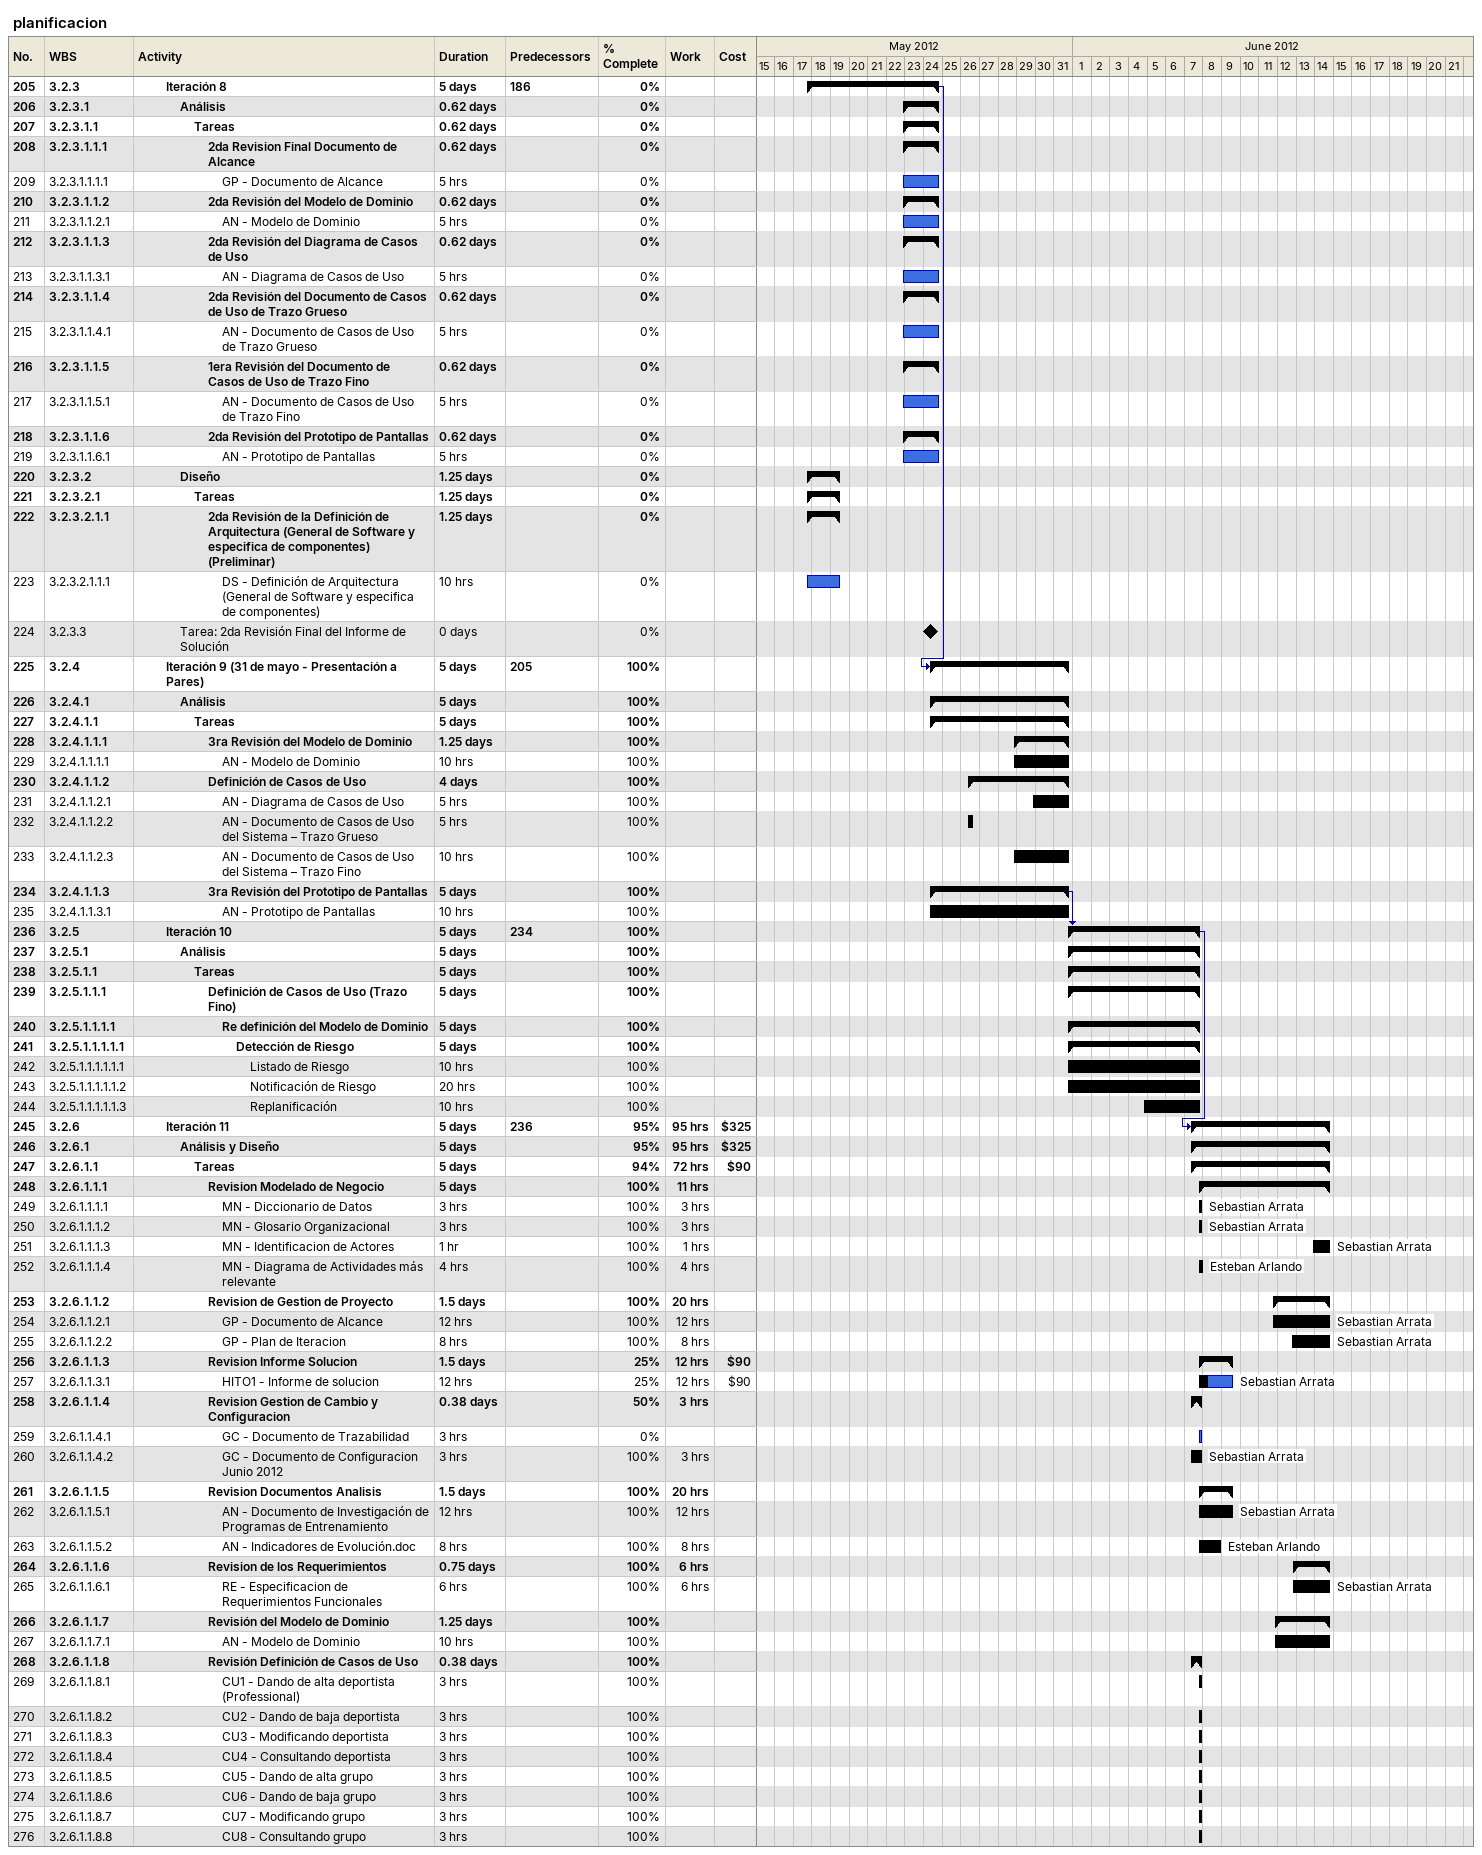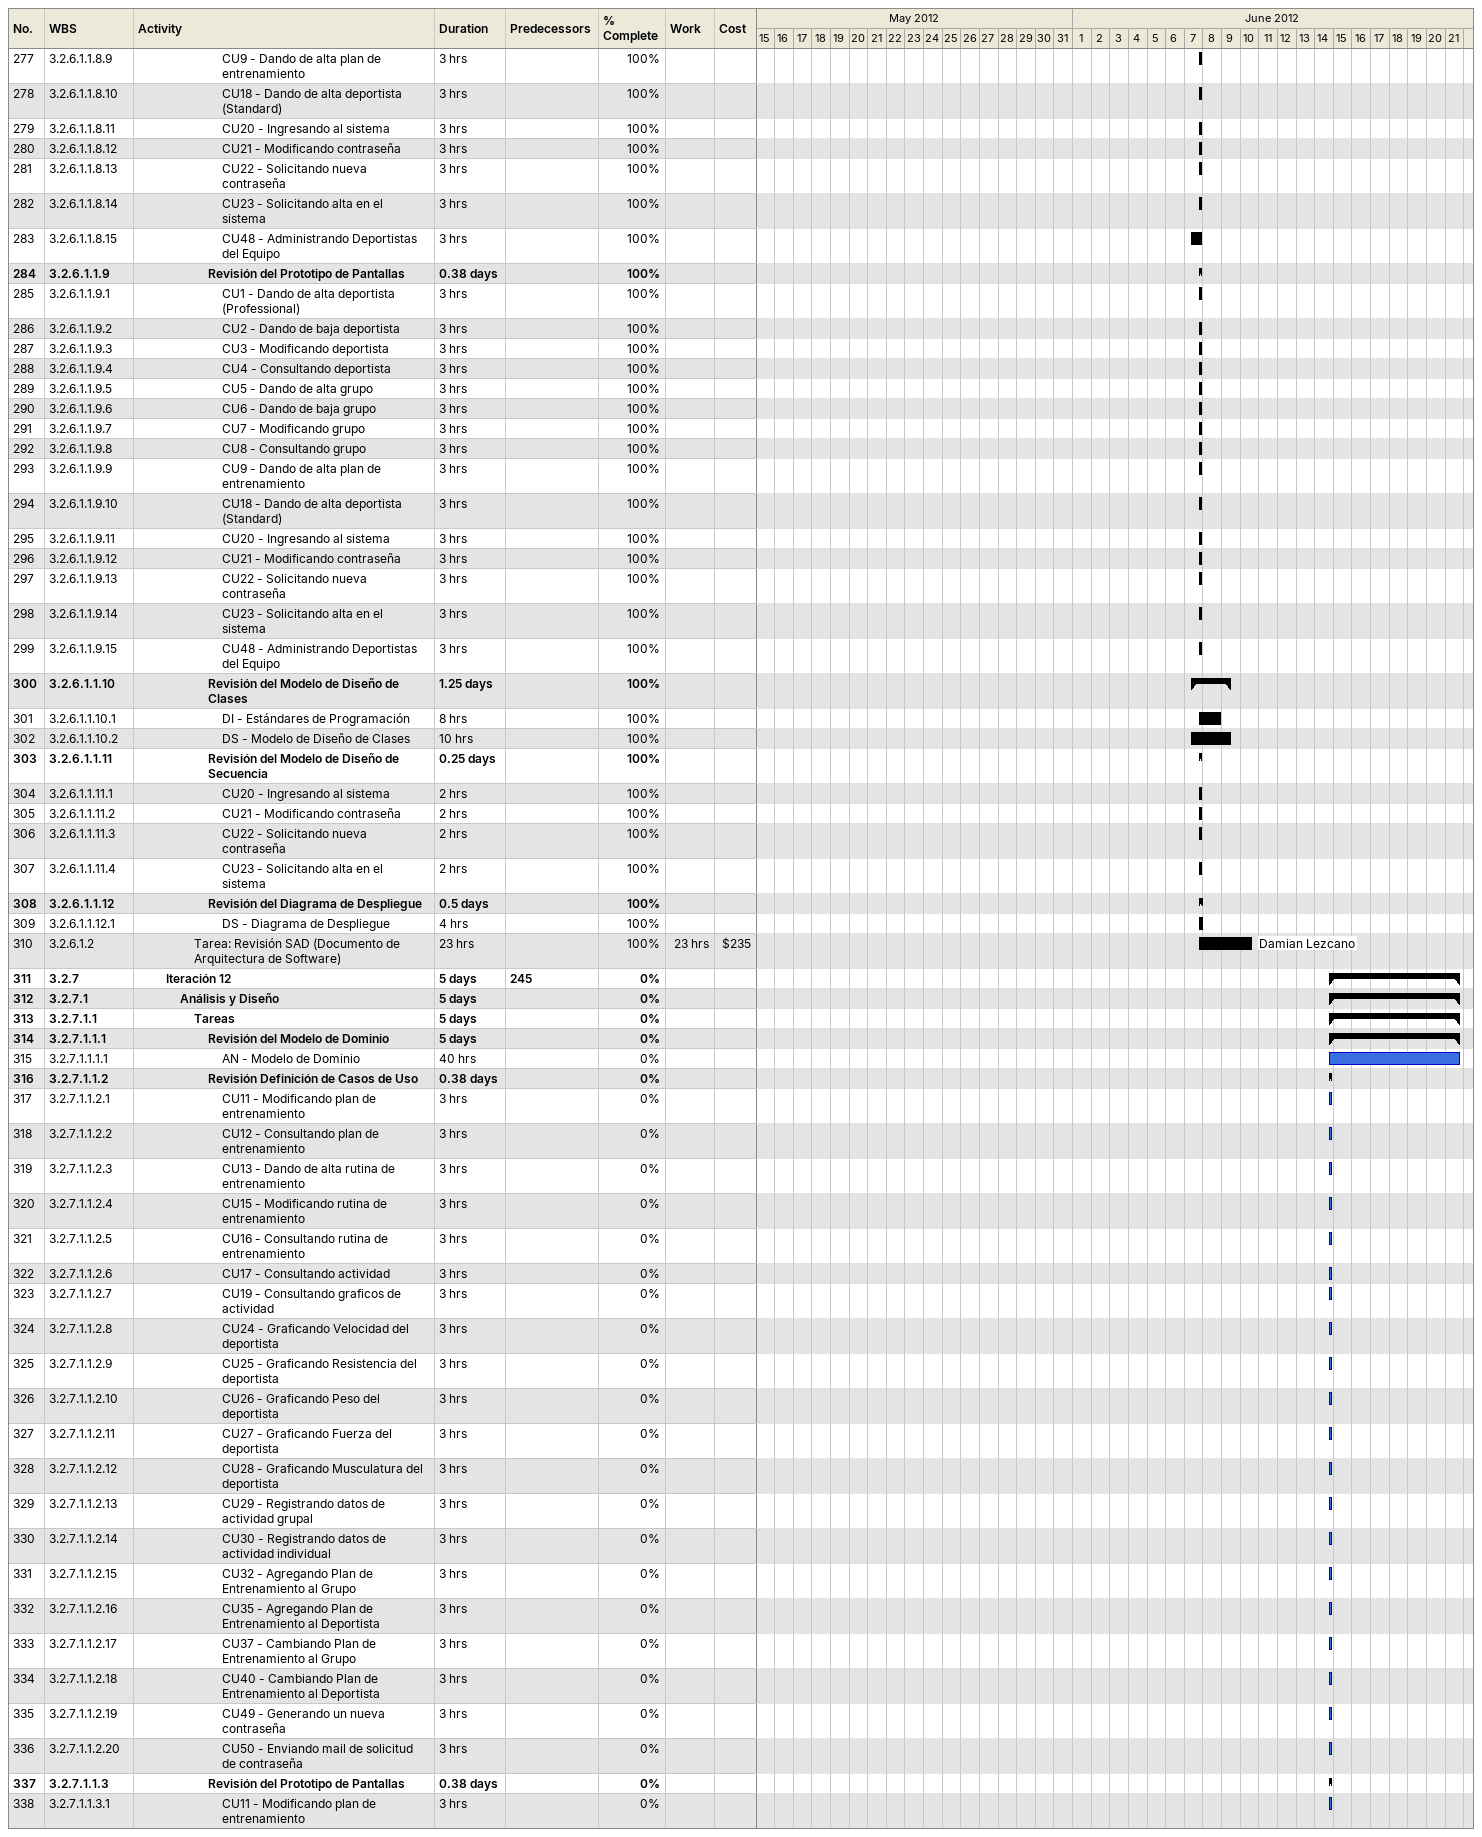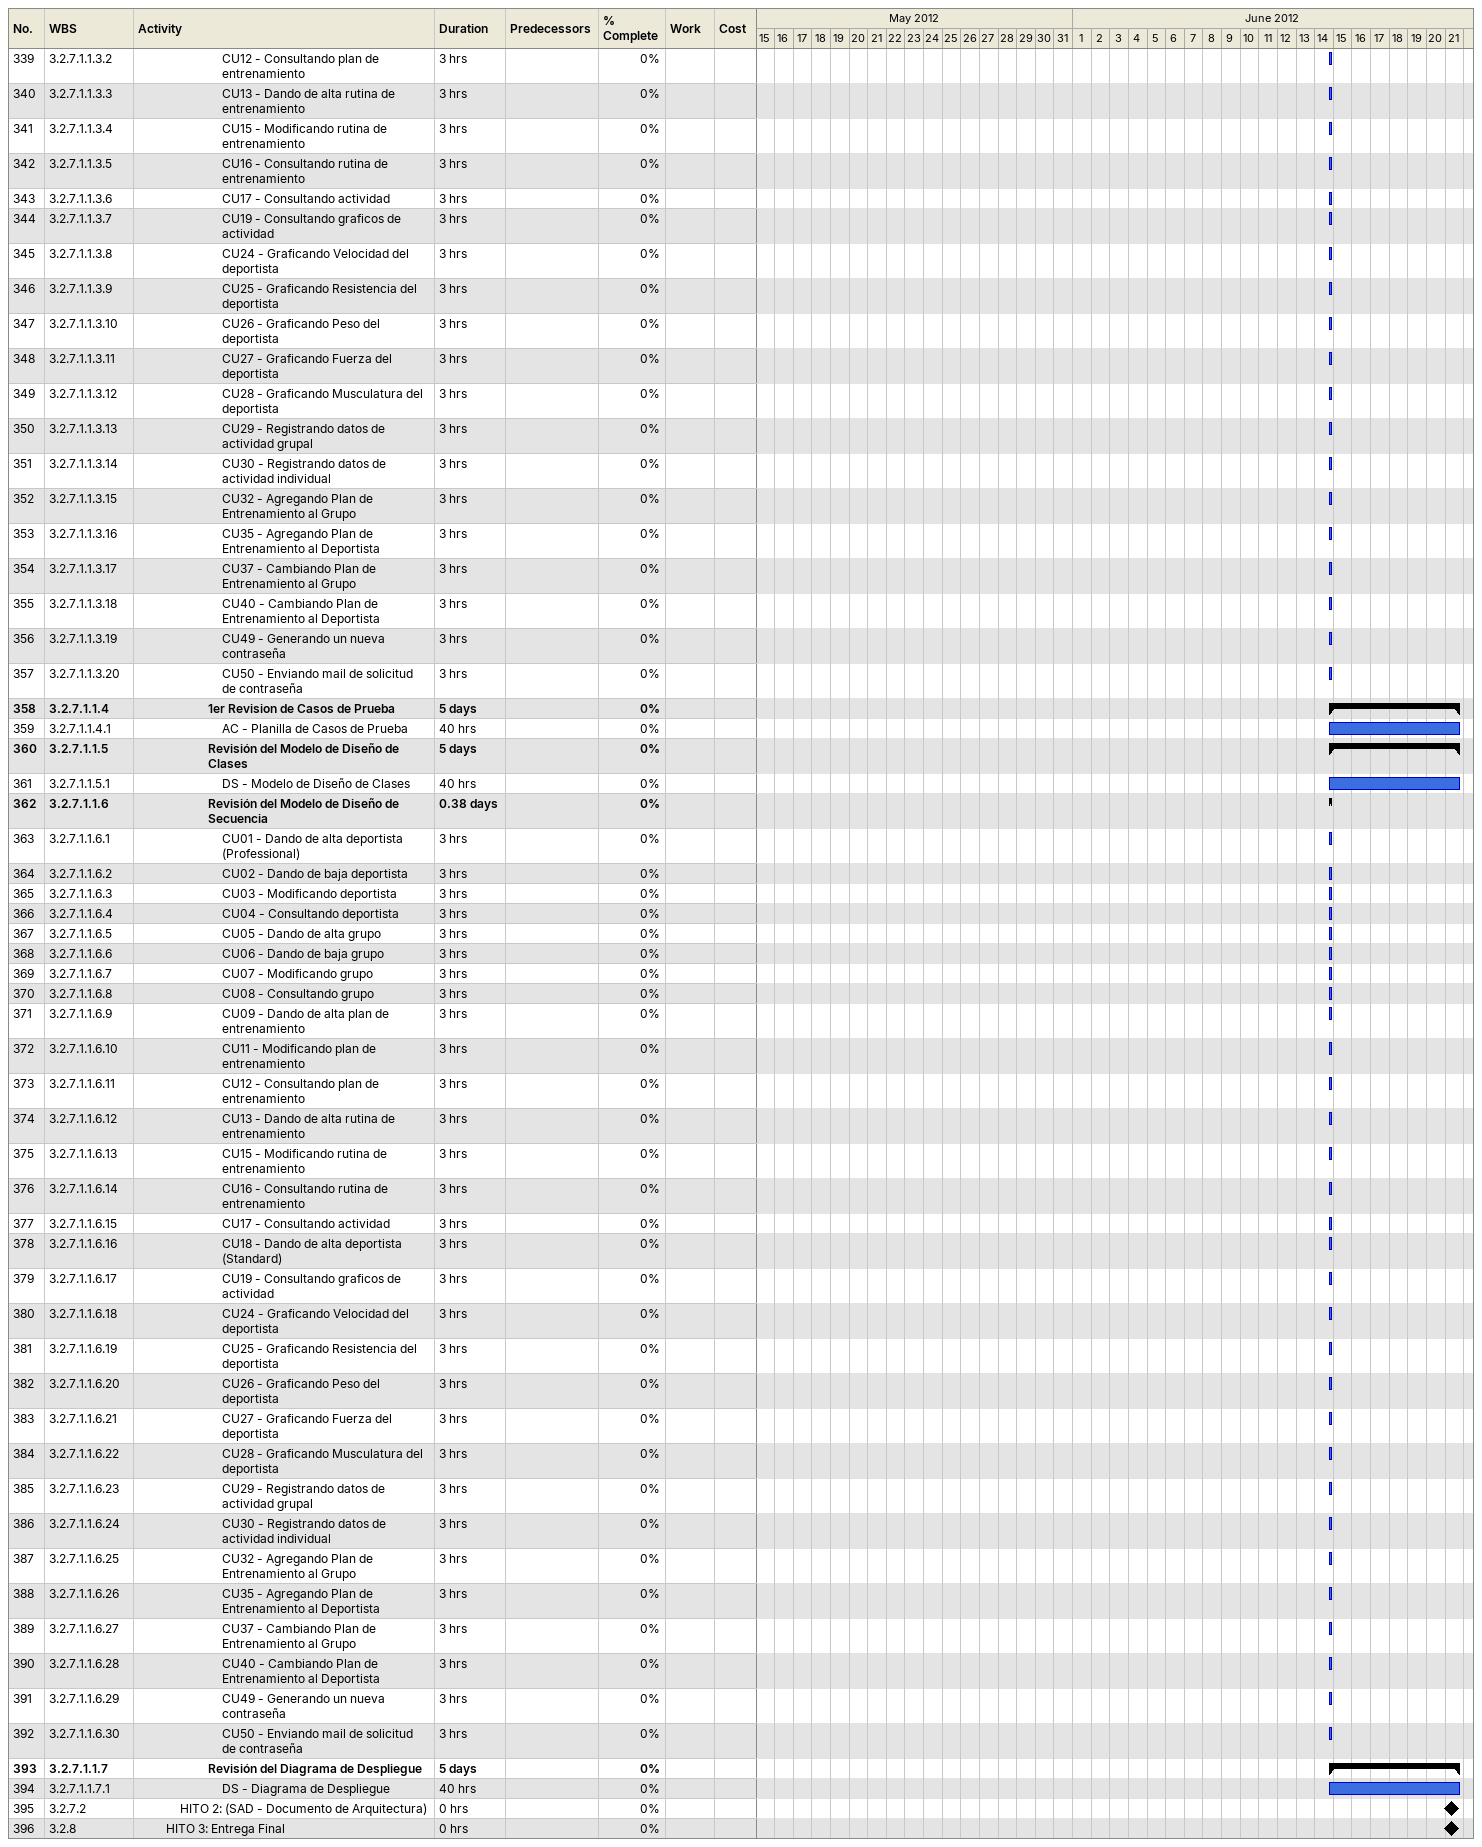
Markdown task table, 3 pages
planificacion

| ID | WBS | Task | Duration | Start | Finish | Predecessors | Resources | % complete | Work (h) | Cost ($) |
|---|---|---|---|---|---|---|---|---|---|---|
| 205 | 3.2.3 | **Iteración 8** | 5d | 2012-05-17 | 2012-05-24 | 186 |  | 0 |  |  |
| 206 | 3.2.3.1 | **Análisis** | 0.62d | 2012-05-22 | 2012-05-24 |  |  | 0 |  |  |
| 207 | 3.2.3.1.1 | **Tareas** | 0.62d | 2012-05-22 | 2012-05-24 |  |  | 0 |  |  |
| 208 | 3.2.3.1.1.1 | **2da Revision Final Documento de Alcance** | 0.62d | 2012-05-22 | 2012-05-24 |  |  | 0 |  |  |
| 209 | 3.2.3.1.1.1.1 | GP - Documento de Alcance | 5h | 2012-05-22 | 2012-05-24 |  |  | 0 |  |  |
| 210 | 3.2.3.1.1.2 | **2da Revisión del Modelo de Dominio** | 0.62d | 2012-05-22 | 2012-05-24 |  |  | 0 |  |  |
| 211 | 3.2.3.1.1.2.1 | AN - Modelo de Dominio | 5h | 2012-05-22 | 2012-05-24 |  |  | 0 |  |  |
| 212 | 3.2.3.1.1.3 | **2da Revisión del Diagrama de Casos de Uso** | 0.62d | 2012-05-22 | 2012-05-24 |  |  | 0 |  |  |
| 213 | 3.2.3.1.1.3.1 | AN - Diagrama de Casos de Uso | 5h | 2012-05-22 | 2012-05-24 |  |  | 0 |  |  |
| 214 | 3.2.3.1.1.4 | **2da Revisión del Documento de Casos de Uso de Trazo Grueso** | 0.62d | 2012-05-22 | 2012-05-24 |  |  | 0 |  |  |
| 215 | 3.2.3.1.1.4.1 | AN - Documento de Casos de Uso de Trazo Grueso | 5h | 2012-05-22 | 2012-05-24 |  |  | 0 |  |  |
| 216 | 3.2.3.1.1.5 | **1era Revisión del Documento de Casos de Uso de Trazo Fino** | 0.62d | 2012-05-22 | 2012-05-24 |  |  | 0 |  |  |
| 217 | 3.2.3.1.1.5.1 | AN - Documento de Casos de Uso de Trazo Fino | 5h | 2012-05-22 | 2012-05-24 |  |  | 0 |  |  |
| 218 | 3.2.3.1.1.6 | **2da Revisión del Prototipo de Pantallas** | 0.62d | 2012-05-22 | 2012-05-24 |  |  | 0 |  |  |
| 219 | 3.2.3.1.1.6.1 | AN - Prototipo de Pantallas | 5h | 2012-05-22 | 2012-05-24 |  |  | 0 |  |  |
| 220 | 3.2.3.2 | **Diseño** | 1.25d | 2012-05-17 | 2012-05-19 |  |  | 0 |  |  |
| 221 | 3.2.3.2.1 | **Tareas** | 1.25d | 2012-05-17 | 2012-05-19 |  |  | 0 |  |  |
| 222 | 3.2.3.2.1.1 | **2da Revisión de la Definición de Arquitectura (General de Software y especifica de componentes) (Preliminar)** | 1.25d | 2012-05-17 | 2012-05-19 |  |  | 0 |  |  |
| 223 | 3.2.3.2.1.1.1 | DS - Definición de Arquitectura (General de Software y especifica de componentes) | 10h | 2012-05-17 | 2012-05-19 |  |  | 0 |  |  |
| 224 | 3.2.3.3 | Tarea: 2da Revisión Final del Informe de Solución | 0d | 2012-05-24 | 2012-05-24 |  |  | 0 |  |  |
| 225 | 3.2.4 | **Iteración 9 (31 de mayo - Presentación a Pares)** | 5d | 2012-05-24 | 2012-05-31 | 205 |  | 100 |  |  |
| 226 | 3.2.4.1 | **Análisis** | 5d | 2012-05-24 | 2012-05-31 |  |  | 100 |  |  |
| 227 | 3.2.4.1.1 | **Tareas** | 5d | 2012-05-24 | 2012-05-31 |  |  | 100 |  |  |
| 228 | 3.2.4.1.1.1 | **3ra Revisión del Modelo de Dominio** | 1.25d | 2012-05-28 | 2012-05-31 |  |  | 100 |  |  |
| 229 | 3.2.4.1.1.1.1 | AN - Modelo de Dominio | 10h | 2012-05-28 | 2012-05-31 |  |  | 100 |  |  |
| 230 | 3.2.4.1.1.2 | **Definición de Casos de Uso** | 4d | 2012-05-26 | 2012-05-31 |  |  | 100 |  |  |
| 231 | 3.2.4.1.1.2.1 | AN - Diagrama de Casos de Uso | 5h | 2012-05-29 | 2012-05-31 |  |  | 100 |  |  |
| 232 | 3.2.4.1.1.2.2 | AN - Documento de Casos de Uso del Sistema – Trazo Grueso | 5h | 2012-05-26 | 2012-05-26 |  |  | 100 |  |  |
| 233 | 3.2.4.1.1.2.3 | AN - Documento de Casos de Uso del Sistema – Trazo Fino | 10h | 2012-05-28 | 2012-05-31 |  |  | 100 |  |  |
| 234 | 3.2.4.1.1.3 | **3ra Revisión del Prototipo de Pantallas** | 5d | 2012-05-24 | 2012-05-31 |  |  | 100 |  |  |
| 235 | 3.2.4.1.1.3.1 | AN - Prototipo de Pantallas | 10h | 2012-05-24 | 2012-05-31 |  |  | 100 |  |  |
| 236 | 3.2.5 | **Iteración 10** | 5d | 2012-05-31 | 2012-06-07 | 234 |  | 100 |  |  |
| 237 | 3.2.5.1 | **Análisis** | 5d | 2012-05-31 | 2012-06-07 |  |  | 100 |  |  |
| 238 | 3.2.5.1.1 | **Tareas** | 5d | 2012-05-31 | 2012-06-07 |  |  | 100 |  |  |
| 239 | 3.2.5.1.1.1 | **Definición de Casos de Uso (Trazo Fino)** | 5d | 2012-05-31 | 2012-06-07 |  |  | 100 |  |  |
| 240 | 3.2.5.1.1.1.1 | **Re definición del Modelo de Dominio** | 5d | 2012-05-31 | 2012-06-07 |  |  | 100 |  |  |
| 241 | 3.2.5.1.1.1.1.1 | **Detección de Riesgo** | 5d | 2012-05-31 | 2012-06-07 |  |  | 100 |  |  |
| 242 | 3.2.5.1.1.1.1.1.1 | Listado de Riesgo | 10h | 2012-05-31 | 2012-06-07 |  |  | 100 |  |  |
| 243 | 3.2.5.1.1.1.1.1.2 | Notificación de Riesgo | 20h | 2012-05-31 | 2012-06-07 |  |  | 100 |  |  |
| 244 | 3.2.5.1.1.1.1.1.3 | Replanificación | 10h | 2012-06-04 | 2012-06-07 |  |  | 100 |  |  |
| 245 | 3.2.6 | **Iteración 11** | 5d | 2012-06-07 | 2012-06-14 | 236 |  | 95 | 95 | 325 |
| 246 | 3.2.6.1 | **Análisis y Diseño** | 5d | 2012-06-07 | 2012-06-14 |  |  | 95 | 95 | 325 |
| 247 | 3.2.6.1.1 | **Tareas** | 5d | 2012-06-07 | 2012-06-14 |  |  | 94 | 72 | 90 |
| 248 | 3.2.6.1.1.1 | **Revision Modelado de Negocio** | 5d | 2012-06-07 | 2012-06-14 |  |  | 100 | 11 |  |
| 249 | 3.2.6.1.1.1.1 | MN - Diccionario de Datos | 3h | 2012-06-07 | 2012-06-07 |  | Sebastian Arrata | 100 | 3 |  |
| 250 | 3.2.6.1.1.1.2 | MN - Glosario Organizacional | 3h | 2012-06-07 | 2012-06-07 |  | Sebastian Arrata | 100 | 3 |  |
| 251 | 3.2.6.1.1.1.3 | MN - Identificacion de Actores | 1h | 2012-06-13 | 2012-06-14 |  | Sebastian Arrata | 100 | 1 |  |
| 252 | 3.2.6.1.1.1.4 | MN - Diagrama de Actividades más relevante | 4h | 2012-06-07 | 2012-06-07 |  | Esteban Arlando | 100 | 4 |  |
| 253 | 3.2.6.1.1.2 | **Revision de Gestion de Proyecto** | 1.5d | 2012-06-11 | 2012-06-14 |  |  | 100 | 20 |  |
| 254 | 3.2.6.1.1.2.1 | GP - Documento de Alcance | 12h | 2012-06-11 | 2012-06-14 |  | Sebastian Arrata | 100 | 12 |  |
| 255 | 3.2.6.1.1.2.2 | GP - Plan de Iteracion | 8h | 2012-06-12 | 2012-06-14 |  | Sebastian Arrata | 100 | 8 |  |
| 256 | 3.2.6.1.1.3 | **Revision Informe Solucion** | 1.5d | 2012-06-07 | 2012-06-09 |  |  | 25 | 12 | 90 |
| 257 | 3.2.6.1.1.3.1 | HITO1 - Informe de solucion | 12h | 2012-06-07 | 2012-06-09 |  | Sebastian Arrata | 25 | 12 | 90 |
| 258 | 3.2.6.1.1.4 | **Revision Gestion de Cambio y Configuracion** | 0.38d | 2012-06-07 | 2012-06-07 |  |  | 50 | 3 |  |
| 259 | 3.2.6.1.1.4.1 | GC - Documento de Trazabilidad | 3h | 2012-06-07 | 2012-06-07 |  |  | 0 |  |  |
| 260 | 3.2.6.1.1.4.2 | GC - Documento de Configuracion Junio 2012 | 3h | 2012-06-07 | 2012-06-07 |  | Sebastian Arrata | 100 | 3 |  |
| 261 | 3.2.6.1.1.5 | **Revision Documentos Analisis** | 1.5d | 2012-06-07 | 2012-06-09 |  |  | 100 | 20 |  |
| 262 | 3.2.6.1.1.5.1 | AN - Documento de Investigación de Programas de Entrenamiento | 12h | 2012-06-07 | 2012-06-09 |  | Sebastian Arrata | 100 | 12 |  |
| 263 | 3.2.6.1.1.5.2 | AN - Indicadores de Evolución.doc | 8h | 2012-06-07 | 2012-06-08 |  | Esteban Arlando | 100 | 8 |  |
| 264 | 3.2.6.1.1.6 | **Revision de los Requerimientos** | 0.75d | 2012-06-12 | 2012-06-14 |  |  | 100 | 6 |  |
| 265 | 3.2.6.1.1.6.1 | RE - Especificacion de Requerimientos Funcionales | 6h | 2012-06-12 | 2012-06-14 |  | Sebastian Arrata | 100 | 6 |  |
| 266 | 3.2.6.1.1.7 | **Revisión del Modelo de Dominio** | 1.25d | 2012-06-11 | 2012-06-14 |  |  | 100 |  |  |
| 267 | 3.2.6.1.1.7.1 | AN - Modelo de Dominio | 10h | 2012-06-11 | 2012-06-14 |  |  | 100 |  |  |
| 268 | 3.2.6.1.1.8 | **Revisión Definición de Casos de Uso** | 0.38d | 2012-06-07 | 2012-06-07 |  |  | 100 |  |  |
| 269 | 3.2.6.1.1.8.1 | CU1 - Dando de alta deportista (Professional) | 3h | 2012-06-07 | 2012-06-07 |  |  | 100 |  |  |
| 270 | 3.2.6.1.1.8.2 | CU2 - Dando de baja deportista | 3h | 2012-06-07 | 2012-06-07 |  |  | 100 |  |  |
| 271 | 3.2.6.1.1.8.3 | CU3 - Modificando deportista | 3h | 2012-06-07 | 2012-06-07 |  |  | 100 |  |  |
| 272 | 3.2.6.1.1.8.4 | CU4 - Consultando deportista | 3h | 2012-06-07 | 2012-06-07 |  |  | 100 |  |  |
| 273 | 3.2.6.1.1.8.5 | CU5 - Dando de alta grupo | 3h | 2012-06-07 | 2012-06-07 |  |  | 100 |  |  |
| 274 | 3.2.6.1.1.8.6 | CU6 - Dando de baja grupo | 3h | 2012-06-07 | 2012-06-07 |  |  | 100 |  |  |
| 275 | 3.2.6.1.1.8.7 | CU7 - Modificando grupo | 3h | 2012-06-07 | 2012-06-07 |  |  | 100 |  |  |
| 276 | 3.2.6.1.1.8.8 | CU8 - Consultando grupo | 3h | 2012-06-07 | 2012-06-07 |  |  | 100 |  |  |
| 277 | 3.2.6.1.1.8.9 | CU9 - Dando de alta plan de entrenamiento | 3h | 2012-06-07 | 2012-06-07 |  |  | 100 |  |  |
| 278 | 3.2.6.1.1.8.10 | CU18 - Dando de alta deportista (Standard) | 3h | 2012-06-07 | 2012-06-07 |  |  | 100 |  |  |
| 279 | 3.2.6.1.1.8.11 | CU20 - Ingresando al sistema | 3h | 2012-06-07 | 2012-06-07 |  |  | 100 |  |  |
| 280 | 3.2.6.1.1.8.12 | CU21 - Modificando contraseña | 3h | 2012-06-07 | 2012-06-07 |  |  | 100 |  |  |
| 281 | 3.2.6.1.1.8.13 | CU22 - Solicitando nueva contraseña | 3h | 2012-06-07 | 2012-06-07 |  |  | 100 |  |  |
| 282 | 3.2.6.1.1.8.14 | CU23 - Solicitando alta en el sistema | 3h | 2012-06-07 | 2012-06-07 |  |  | 100 |  |  |
| 283 | 3.2.6.1.1.8.15 | CU48 - Administrando Deportistas del Equipo | 3h | 2012-06-07 | 2012-06-07 |  |  | 100 |  |  |
| 284 | 3.2.6.1.1.9 | **Revisión del Prototipo de Pantallas** | 0.38d | 2012-06-07 | 2012-06-07 |  |  | 100 |  |  |
| 285 | 3.2.6.1.1.9.1 | CU1 - Dando de alta deportista (Professional) | 3h | 2012-06-07 | 2012-06-07 |  |  | 100 |  |  |
| 286 | 3.2.6.1.1.9.2 | CU2 - Dando de baja deportista | 3h | 2012-06-07 | 2012-06-07 |  |  | 100 |  |  |
| 287 | 3.2.6.1.1.9.3 | CU3 - Modificando deportista | 3h | 2012-06-07 | 2012-06-07 |  |  | 100 |  |  |
| 288 | 3.2.6.1.1.9.4 | CU4 - Consultando deportista | 3h | 2012-06-07 | 2012-06-07 |  |  | 100 |  |  |
| 289 | 3.2.6.1.1.9.5 | CU5 - Dando de alta grupo | 3h | 2012-06-07 | 2012-06-07 |  |  | 100 |  |  |
| 290 | 3.2.6.1.1.9.6 | CU6 - Dando de baja grupo | 3h | 2012-06-07 | 2012-06-07 |  |  | 100 |  |  |
| 291 | 3.2.6.1.1.9.7 | CU7 - Modificando grupo | 3h | 2012-06-07 | 2012-06-07 |  |  | 100 |  |  |
| 292 | 3.2.6.1.1.9.8 | CU8 - Consultando grupo | 3h | 2012-06-07 | 2012-06-07 |  |  | 100 |  |  |
| 293 | 3.2.6.1.1.9.9 | CU9 - Dando de alta plan de entrenamiento | 3h | 2012-06-07 | 2012-06-07 |  |  | 100 |  |  |
| 294 | 3.2.6.1.1.9.10 | CU18 - Dando de alta deportista (Standard) | 3h | 2012-06-07 | 2012-06-07 |  |  | 100 |  |  |
| 295 | 3.2.6.1.1.9.11 | CU20 - Ingresando al sistema | 3h | 2012-06-07 | 2012-06-07 |  |  | 100 |  |  |
| 296 | 3.2.6.1.1.9.12 | CU21 - Modificando contraseña | 3h | 2012-06-07 | 2012-06-07 |  |  | 100 |  |  |
| 297 | 3.2.6.1.1.9.13 | CU22 - Solicitando nueva contraseña | 3h | 2012-06-07 | 2012-06-07 |  |  | 100 |  |  |
| 298 | 3.2.6.1.1.9.14 | CU23 - Solicitando alta en el sistema | 3h | 2012-06-07 | 2012-06-07 |  |  | 100 |  |  |
| 299 | 3.2.6.1.1.9.15 | CU48 - Administrando Deportistas del Equipo | 3h | 2012-06-07 | 2012-06-07 |  |  | 100 |  |  |
| 300 | 3.2.6.1.1.10 | **Revisión del Modelo de Diseño de Clases** | 1.25d | 2012-06-07 | 2012-06-09 |  |  | 100 |  |  |
| 301 | 3.2.6.1.1.10.1 | DI - Estándares de Programación | 8h | 2012-06-07 | 2012-06-08 |  |  | 100 |  |  |
| 302 | 3.2.6.1.1.10.2 | DS - Modelo de Diseño de Clases | 10h | 2012-06-07 | 2012-06-09 |  |  | 100 |  |  |
| 303 | 3.2.6.1.1.11 | **Revisión del Modelo de Diseño de Secuencia** | 0.25d | 2012-06-07 | 2012-06-07 |  |  | 100 |  |  |
| 304 | 3.2.6.1.1.11.1 | CU20 - Ingresando al sistema | 2h | 2012-06-07 | 2012-06-07 |  |  | 100 |  |  |
| 305 | 3.2.6.1.1.11.2 | CU21 - Modificando contraseña | 2h | 2012-06-07 | 2012-06-07 |  |  | 100 |  |  |
| 306 | 3.2.6.1.1.11.3 | CU22 - Solicitando nueva contraseña | 2h | 2012-06-07 | 2012-06-07 |  |  | 100 |  |  |
| 307 | 3.2.6.1.1.11.4 | CU23 - Solicitando alta en el sistema | 2h | 2012-06-07 | 2012-06-07 |  |  | 100 |  |  |
| 308 | 3.2.6.1.1.12 | **Revisión del Diagrama de Despliegue** | 0.5d | 2012-06-07 | 2012-06-07 |  |  | 100 |  |  |
| 309 | 3.2.6.1.1.12.1 | DS - Diagrama de Despliegue | 4h | 2012-06-07 | 2012-06-07 |  |  | 100 |  |  |
| 310 | 3.2.6.1.2 | Tarea: Revisión SAD (Documento de Arquitectura de Software) | 23h | 2012-06-07 | 2012-06-10 |  | Damian Lezcano | 100 | 23 | 235 |
| 311 | 3.2.7 | **Iteración 12** | 5d | 2012-06-14 | 2012-06-21 | 245 |  | 0 |  |  |
| 312 | 3.2.7.1 | **Análisis y Diseño** | 5d | 2012-06-14 | 2012-06-21 |  |  | 0 |  |  |
| 313 | 3.2.7.1.1 | **Tareas** | 5d | 2012-06-14 | 2012-06-21 |  |  | 0 |  |  |
| 314 | 3.2.7.1.1.1 | **Revisión del Modelo de Dominio** | 5d | 2012-06-14 | 2012-06-21 |  |  | 0 |  |  |
| 315 | 3.2.7.1.1.1.1 | AN - Modelo de Dominio | 40h | 2012-06-14 | 2012-06-21 |  |  | 0 |  |  |
| 316 | 3.2.7.1.1.2 | **Revisión Definición de Casos de Uso** | 0.38d | 2012-06-14 | 2012-06-14 |  |  | 0 |  |  |
| 317 | 3.2.7.1.1.2.1 | CU11 - Modificando plan de entrenamiento | 3h | 2012-06-14 | 2012-06-14 |  |  | 0 |  |  |
| 318 | 3.2.7.1.1.2.2 | CU12 - Consultando plan de entrenamiento | 3h | 2012-06-14 | 2012-06-14 |  |  | 0 |  |  |
| 319 | 3.2.7.1.1.2.3 | CU13 - Dando de alta rutina de entrenamiento | 3h | 2012-06-14 | 2012-06-14 |  |  | 0 |  |  |
| 320 | 3.2.7.1.1.2.4 | CU15 - Modificando rutina de entrenamiento | 3h | 2012-06-14 | 2012-06-14 |  |  | 0 |  |  |
| 321 | 3.2.7.1.1.2.5 | CU16 - Consultando rutina de entrenamiento | 3h | 2012-06-14 | 2012-06-14 |  |  | 0 |  |  |
| 322 | 3.2.7.1.1.2.6 | CU17 - Consultando actividad | 3h | 2012-06-14 | 2012-06-14 |  |  | 0 |  |  |
| 323 | 3.2.7.1.1.2.7 | CU19 - Consultando graficos de actividad | 3h | 2012-06-14 | 2012-06-14 |  |  | 0 |  |  |
| 324 | 3.2.7.1.1.2.8 | CU24 - Graficando Velocidad del deportista | 3h | 2012-06-14 | 2012-06-14 |  |  | 0 |  |  |
| 325 | 3.2.7.1.1.2.9 | CU25 - Graficando Resistencia del deportista | 3h | 2012-06-14 | 2012-06-14 |  |  | 0 |  |  |
| 326 | 3.2.7.1.1.2.10 | CU26 - Graficando Peso del deportista | 3h | 2012-06-14 | 2012-06-14 |  |  | 0 |  |  |
| 327 | 3.2.7.1.1.2.11 | CU27 - Graficando Fuerza del deportista | 3h | 2012-06-14 | 2012-06-14 |  |  | 0 |  |  |
| 328 | 3.2.7.1.1.2.12 | CU28 - Graficando Musculatura del deportista | 3h | 2012-06-14 | 2012-06-14 |  |  | 0 |  |  |
| 329 | 3.2.7.1.1.2.13 | CU29 - Registrando datos de actividad grupal | 3h | 2012-06-14 | 2012-06-14 |  |  | 0 |  |  |
| 330 | 3.2.7.1.1.2.14 | CU30 - Registrando datos de actividad individual | 3h | 2012-06-14 | 2012-06-14 |  |  | 0 |  |  |
| 331 | 3.2.7.1.1.2.15 | CU32 - Agregando Plan de Entrenamiento al Grupo | 3h | 2012-06-14 | 2012-06-14 |  |  | 0 |  |  |
| 332 | 3.2.7.1.1.2.16 | CU35 - Agregando Plan de Entrenamiento al Deportista | 3h | 2012-06-14 | 2012-06-14 |  |  | 0 |  |  |
| 333 | 3.2.7.1.1.2.17 | CU37 - Cambiando Plan de Entrenamiento al Grupo | 3h | 2012-06-14 | 2012-06-14 |  |  | 0 |  |  |
| 334 | 3.2.7.1.1.2.18 | CU40 - Cambiando Plan de Entrenamiento al Deportista | 3h | 2012-06-14 | 2012-06-14 |  |  | 0 |  |  |
| 335 | 3.2.7.1.1.2.19 | CU49 - Generando un nueva contraseña | 3h | 2012-06-14 | 2012-06-14 |  |  | 0 |  |  |
| 336 | 3.2.7.1.1.2.20 | CU50 - Enviando mail de solicitud de contraseña | 3h | 2012-06-14 | 2012-06-14 |  |  | 0 |  |  |
| 337 | 3.2.7.1.1.3 | **Revisión del Prototipo de Pantallas** | 0.38d | 2012-06-14 | 2012-06-14 |  |  | 0 |  |  |
| 338 | 3.2.7.1.1.3.1 | CU11 - Modificando plan de entrenamiento | 3h | 2012-06-14 | 2012-06-14 |  |  | 0 |  |  |
| 339 | 3.2.7.1.1.3.2 | CU12 - Consultando plan de entrenamiento | 3h | 2012-06-14 | 2012-06-14 |  |  | 0 |  |  |
| 340 | 3.2.7.1.1.3.3 | CU13 - Dando de alta rutina de entrenamiento | 3h | 2012-06-14 | 2012-06-14 |  |  | 0 |  |  |
| 341 | 3.2.7.1.1.3.4 | CU15 - Modificando rutina de entrenamiento | 3h | 2012-06-14 | 2012-06-14 |  |  | 0 |  |  |
| 342 | 3.2.7.1.1.3.5 | CU16 - Consultando rutina de entrenamiento | 3h | 2012-06-14 | 2012-06-14 |  |  | 0 |  |  |
| 343 | 3.2.7.1.1.3.6 | CU17 - Consultando actividad | 3h | 2012-06-14 | 2012-06-14 |  |  | 0 |  |  |
| 344 | 3.2.7.1.1.3.7 | CU19 - Consultando graficos de actividad | 3h | 2012-06-14 | 2012-06-14 |  |  | 0 |  |  |
| 345 | 3.2.7.1.1.3.8 | CU24 - Graficando Velocidad del deportista | 3h | 2012-06-14 | 2012-06-14 |  |  | 0 |  |  |
| 346 | 3.2.7.1.1.3.9 | CU25 - Graficando Resistencia del deportista | 3h | 2012-06-14 | 2012-06-14 |  |  | 0 |  |  |
| 347 | 3.2.7.1.1.3.10 | CU26 - Graficando Peso del deportista | 3h | 2012-06-14 | 2012-06-14 |  |  | 0 |  |  |
| 348 | 3.2.7.1.1.3.11 | CU27 - Graficando Fuerza del deportista | 3h | 2012-06-14 | 2012-06-14 |  |  | 0 |  |  |
| 349 | 3.2.7.1.1.3.12 | CU28 - Graficando Musculatura del deportista | 3h | 2012-06-14 | 2012-06-14 |  |  | 0 |  |  |
| 350 | 3.2.7.1.1.3.13 | CU29 - Registrando datos de actividad grupal | 3h | 2012-06-14 | 2012-06-14 |  |  | 0 |  |  |
| 351 | 3.2.7.1.1.3.14 | CU30 - Registrando datos de actividad individual | 3h | 2012-06-14 | 2012-06-14 |  |  | 0 |  |  |
| 352 | 3.2.7.1.1.3.15 | CU32 - Agregando Plan de Entrenamiento al Grupo | 3h | 2012-06-14 | 2012-06-14 |  |  | 0 |  |  |
| 353 | 3.2.7.1.1.3.16 | CU35 - Agregando Plan de Entrenamiento al Deportista | 3h | 2012-06-14 | 2012-06-14 |  |  | 0 |  |  |
| 354 | 3.2.7.1.1.3.17 | CU37 - Cambiando Plan de Entrenamiento al Grupo | 3h | 2012-06-14 | 2012-06-14 |  |  | 0 |  |  |
| 355 | 3.2.7.1.1.3.18 | CU40 - Cambiando Plan de Entrenamiento al Deportista | 3h | 2012-06-14 | 2012-06-14 |  |  | 0 |  |  |
| 356 | 3.2.7.1.1.3.19 | CU49 - Generando un nueva contraseña | 3h | 2012-06-14 | 2012-06-14 |  |  | 0 |  |  |
| 357 | 3.2.7.1.1.3.20 | CU50 - Enviando mail de solicitud de contraseña | 3h | 2012-06-14 | 2012-06-14 |  |  | 0 |  |  |
| 358 | 3.2.7.1.1.4 | **1er Revision de Casos de Prueba** | 5d | 2012-06-14 | 2012-06-21 |  |  | 0 |  |  |
| 359 | 3.2.7.1.1.4.1 | AC - Planilla de Casos de Prueba | 40h | 2012-06-14 | 2012-06-21 |  |  | 0 |  |  |
| 360 | 3.2.7.1.1.5 | **Revisión del Modelo de Diseño de Clases** | 5d | 2012-06-14 | 2012-06-21 |  |  | 0 |  |  |
| 361 | 3.2.7.1.1.5.1 | DS - Modelo de Diseño de Clases | 40h | 2012-06-14 | 2012-06-21 |  |  | 0 |  |  |
| 362 | 3.2.7.1.1.6 | **Revisión del Modelo de Diseño de Secuencia** | 0.38d | 2012-06-14 | 2012-06-14 |  |  | 0 |  |  |
| 363 | 3.2.7.1.1.6.1 | CU01 - Dando de alta deportista (Professional) | 3h | 2012-06-14 | 2012-06-14 |  |  | 0 |  |  |
| 364 | 3.2.7.1.1.6.2 | CU02 - Dando de baja deportista | 3h | 2012-06-14 | 2012-06-14 |  |  | 0 |  |  |
| 365 | 3.2.7.1.1.6.3 | CU03 - Modificando deportista | 3h | 2012-06-14 | 2012-06-14 |  |  | 0 |  |  |
| 366 | 3.2.7.1.1.6.4 | CU04 - Consultando deportista | 3h | 2012-06-14 | 2012-06-14 |  |  | 0 |  |  |
| 367 | 3.2.7.1.1.6.5 | CU05 - Dando de alta grupo | 3h | 2012-06-14 | 2012-06-14 |  |  | 0 |  |  |
| 368 | 3.2.7.1.1.6.6 | CU06 - Dando de baja grupo | 3h | 2012-06-14 | 2012-06-14 |  |  | 0 |  |  |
| 369 | 3.2.7.1.1.6.7 | CU07 - Modificando grupo | 3h | 2012-06-14 | 2012-06-14 |  |  | 0 |  |  |
| 370 | 3.2.7.1.1.6.8 | CU08 - Consultando grupo | 3h | 2012-06-14 | 2012-06-14 |  |  | 0 |  |  |
| 371 | 3.2.7.1.1.6.9 | CU09 - Dando de alta plan de entrenamiento | 3h | 2012-06-14 | 2012-06-14 |  |  | 0 |  |  |
| 372 | 3.2.7.1.1.6.10 | CU11 - Modificando plan de entrenamiento | 3h | 2012-06-14 | 2012-06-14 |  |  | 0 |  |  |
| 373 | 3.2.7.1.1.6.11 | CU12 - Consultando plan de entrenamiento | 3h | 2012-06-14 | 2012-06-14 |  |  | 0 |  |  |
| 374 | 3.2.7.1.1.6.12 | CU13 - Dando de alta rutina de entrenamiento | 3h | 2012-06-14 | 2012-06-14 |  |  | 0 |  |  |
| 375 | 3.2.7.1.1.6.13 | CU15 - Modificando rutina de entrenamiento | 3h | 2012-06-14 | 2012-06-14 |  |  | 0 |  |  |
| 376 | 3.2.7.1.1.6.14 | CU16 - Consultando rutina de entrenamiento | 3h | 2012-06-14 | 2012-06-14 |  |  | 0 |  |  |
| 377 | 3.2.7.1.1.6.15 | CU17 - Consultando actividad | 3h | 2012-06-14 | 2012-06-14 |  |  | 0 |  |  |
| 378 | 3.2.7.1.1.6.16 | CU18 - Dando de alta deportista (Standard) | 3h | 2012-06-14 | 2012-06-14 |  |  | 0 |  |  |
| 379 | 3.2.7.1.1.6.17 | CU19 - Consultando graficos de actividad | 3h | 2012-06-14 | 2012-06-14 |  |  | 0 |  |  |
| 380 | 3.2.7.1.1.6.18 | CU24 - Graficando Velocidad del deportista | 3h | 2012-06-14 | 2012-06-14 |  |  | 0 |  |  |
| 381 | 3.2.7.1.1.6.19 | CU25 - Graficando Resistencia del deportista | 3h | 2012-06-14 | 2012-06-14 |  |  | 0 |  |  |
| 382 | 3.2.7.1.1.6.20 | CU26 - Graficando Peso del deportista | 3h | 2012-06-14 | 2012-06-14 |  |  | 0 |  |  |
| 383 | 3.2.7.1.1.6.21 | CU27 - Graficando Fuerza del deportista | 3h | 2012-06-14 | 2012-06-14 |  |  | 0 |  |  |
| 384 | 3.2.7.1.1.6.22 | CU28 - Graficando Musculatura del deportista | 3h | 2012-06-14 | 2012-06-14 |  |  | 0 |  |  |
| 385 | 3.2.7.1.1.6.23 | CU29 - Registrando datos de actividad grupal | 3h | 2012-06-14 | 2012-06-14 |  |  | 0 |  |  |
| 386 | 3.2.7.1.1.6.24 | CU30 - Registrando datos de actividad individual | 3h | 2012-06-14 | 2012-06-14 |  |  | 0 |  |  |
| 387 | 3.2.7.1.1.6.25 | CU32 - Agregando Plan de Entrenamiento al Grupo | 3h | 2012-06-14 | 2012-06-14 |  |  | 0 |  |  |
| 388 | 3.2.7.1.1.6.26 | CU35 - Agregando Plan de Entrenamiento al Deportista | 3h | 2012-06-14 | 2012-06-14 |  |  | 0 |  |  |
| 389 | 3.2.7.1.1.6.27 | CU37 - Cambiando Plan de Entrenamiento al Grupo | 3h | 2012-06-14 | 2012-06-14 |  |  | 0 |  |  |
| 390 | 3.2.7.1.1.6.28 | CU40 - Cambiando Plan de Entrenamiento al Deportista | 3h | 2012-06-14 | 2012-06-14 |  |  | 0 |  |  |
| 391 | 3.2.7.1.1.6.29 | CU49 - Generando un nueva contraseña | 3h | 2012-06-14 | 2012-06-14 |  |  | 0 |  |  |
| 392 | 3.2.7.1.1.6.30 | CU50 - Enviando mail de solicitud de contraseña | 3h | 2012-06-14 | 2012-06-14 |  |  | 0 |  |  |
| 393 | 3.2.7.1.1.7 | **Revisión del Diagrama de Despliegue** | 5d | 2012-06-14 | 2012-06-21 |  |  | 0 |  |  |
| 394 | 3.2.7.1.1.7.1 | DS - Diagrama de Despliegue | 40h | 2012-06-14 | 2012-06-21 |  |  | 0 |  |  |
| 395 | 3.2.7.2 | HITO 2: (SAD - Documento de Arquitectura) | 0h | 2012-06-21 | 2012-06-21 |  |  | 0 |  |  |
| 396 | 3.2.8 | HITO 3: Entrega Final | 0h | 2012-06-21 | 2012-06-21 |  |  | 0 |  |  |
